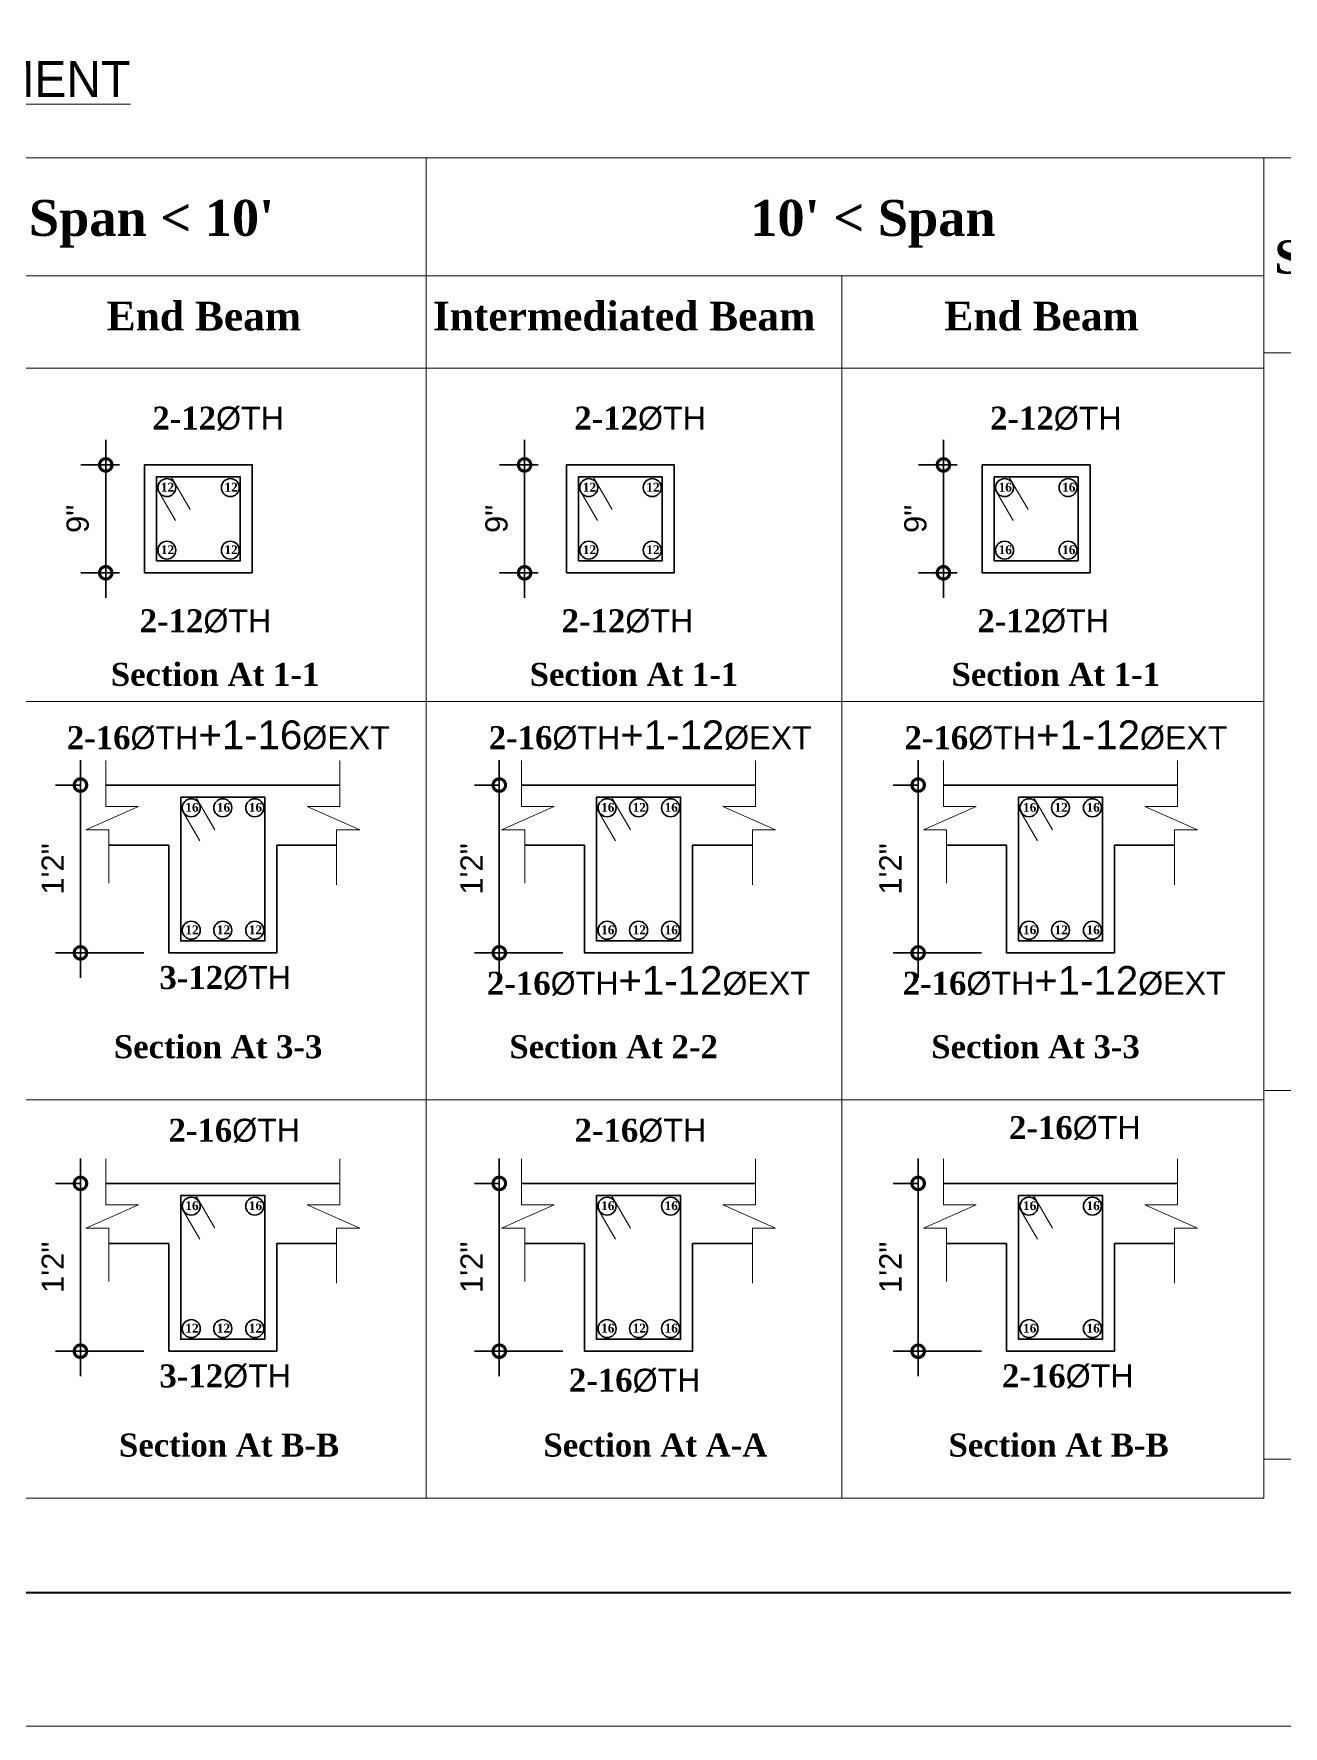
# Model space of a CAD drawing. Header units: inches. Extents: x 334224 to 340955, y 74691 to 79424.
# Drawn here: x 339378 to 339828, y 74691 to 75301 of the extents above; entities that cross this region are included whole.
import ezdxf

# ---------------------------------------------------------------- set-up
doc = ezdxf.new("R2010")
doc.units = ezdxf.units.IN
doc.header["$MEASUREMENT"] = 0
doc.layers.get('Defpoints').update_dxf_attribs({"lineweight": 0})
for name, color, linetype, lineweight in [('1WALL', 1, 'Continuous', 13), ('base line', 201, 'Continuous', 40), ('Column', 50, 'Continuous', 0), ('Wall', 20, 'Continuous', 35)]:
    doc.layers.add(name, color=color, linetype=linetype, lineweight=lineweight)
doc.styles.add('GTEXT', font='stylu.ttf')
doc.styles.add('PRABIN K.C.', font='times.ttf', dxfattribs={"height": 6})
doc.styles.add('sb', font='arial.ttf', dxfattribs={"height": 8})
doc.dimstyles.new("S-4'", dxfattribs={"dimscale": 96, "dimtxt": 9, "dimasz": 0.09375, "dimexe": 0.09375, "dimexo": 0.09375, "dimgap": 0.0625, "dimtad": 1, "dimdec": 0, "dimlfac": 0.5, "dimzin": 3, "dimdsep": 46, "dimlunit": 3, "dimtxsty": 'sb', "dimblk1": 'DOTSMALL', "dimblk2": 'DOTSMALL', "dimsah": 1, "dimcen": 0.09375, "dimdle": 0.09375, "dimadec": 0, "dimazin": 1, "dimtfac": 1, "dimtdec": 0, "dimtix": 1, "dimtmove": 0, "dimatfit": 3, "dimldrblk": 'DOTSMALL', "dimfxl": 0, "dimtolj": 1, "dimtzin": 1, "dimarcsym": 0})

# ---------------------------------------------------------------- blocks, each defined once
blk = doc.blocks.new('A$C742865B8')
at = {"layer": 'Column'}
for p, q in [((0, 469.07), (94.17, 469.07)), ((0, 469.07), (0, 398.84)), ((0, 398.84), (94.17, 398.84)), ((0, 398.84), (94.17, 398.84)), ((0, 398.84), (0, 265.9)), ((0, 265.9), (0, 132.95)), ((0, 132.95), (94.17, 132.95)), ((0, 132.95), (94.17, 132.95)), ((0, 132.95), (94.17, 132.95)), ((0, 132.95), (94.17, 132.95)), ((0, 132.95), (0, 0)), ((0, 0), (94.17, 0)), ((0, 0), (94.17, 0))]:
    blk.add_line(p, q, dxfattribs=at)
at = {"layer": 'Column', "insert": (3.88, 439.36), "char_height": 12, "width": 18, "attachment_point": 1, "style": 'PRABIN K.C.'}
blk.add_mtext('{\\fTimes New Roman|b1|i0|c0|p18;\\C4;S.N.}', dxfattribs=at)
blk = doc.blocks.new('_DOTSMALL')
at = {"color": 0, "linetype": 'ByBlock', "const_width": 0.5}
blk.add_lwpolyline([(-0.0625, 0, 1), (0.0625, 0, 1)], format="xyb", close=True, dxfattribs=at)
blk = doc.blocks.new('*D289')
at = {"layer": 'Defpoints', "color": 0, "ltscale": 5, "transparency": 16777216}
for p in [(68605.07, 17540.74), (68591.13, 17501.86), (68605.07, 17501.86)]:
    blk.add_point(p, dxfattribs=at)
at = {"layer": 'Wall', "color": 0, "lineweight": -2, "ltscale": 5, "transparency": 16777216}
for p, q in [((68591.13, 17549.74), (68591.13, 17492.86)), ((68596.07, 17540.74), (68582.13, 17540.74)), ((68596.07, 17501.86), (68582.13, 17501.86))]:
    blk.add_line(p, q, dxfattribs=at)
at = {"layer": 'Wall', "color": 0, "lineweight": -2, "ltscale": 5, "transparency": 16777216, "xscale": 9, "yscale": 9, "zscale": 9}
for p, rotation in [((68591.13, 17540.74), 90), ((68591.13, 17501.86), 270)]:
    blk.add_blockref('_DOTSMALL', p, dxfattribs=dict(at, rotation=rotation))
at = {"layer": 'Wall', "color": 0, "ltscale": 5, "transparency": 16777216, "insert": (68581.05, 17521.3), "char_height": 8, "attachment_point": 5, "rotation": 90, "style": 'sb'}
blk.add_mtext('\\A1;9"', dxfattribs=at)
blk = doc.blocks.new('*D290')
at = {"layer": 'Defpoints', "color": 0, "ltscale": 5, "transparency": 16777216}
for p in [(68454.12, 17540.74), (68440.18, 17501.86), (68454.12, 17501.86)]:
    blk.add_point(p, dxfattribs=at)
at = {"layer": 'Wall', "color": 0, "lineweight": -2, "ltscale": 5, "transparency": 16777216}
for p, q in [((68440.18, 17549.74), (68440.18, 17492.86)), ((68445.12, 17540.74), (68431.18, 17540.74)), ((68445.12, 17501.86), (68431.18, 17501.86))]:
    blk.add_line(p, q, dxfattribs=at)
at = {"layer": 'Wall', "color": 0, "lineweight": -2, "ltscale": 5, "transparency": 16777216, "xscale": 9, "yscale": 9, "zscale": 9}
for p, rotation in [((68440.18, 17540.74), 90), ((68440.18, 17501.86), 270)]:
    blk.add_blockref('_DOTSMALL', p, dxfattribs=dict(at, rotation=rotation))
at = {"layer": 'Wall', "color": 0, "ltscale": 5, "transparency": 16777216, "insert": (68430.09, 17521.3), "char_height": 8, "attachment_point": 5, "rotation": 90, "style": 'sb'}
blk.add_mtext('\\A1;9"', dxfattribs=at)
blk = doc.blocks.new('*D291')
at = {"layer": 'Defpoints', "color": 0, "ltscale": 5, "transparency": 16777216}
for p in [(68756.02, 17540.74), (68742.08, 17501.86), (68756.02, 17501.86)]:
    blk.add_point(p, dxfattribs=at)
at = {"layer": 'Wall', "color": 0, "lineweight": -2, "ltscale": 5, "transparency": 16777216}
for p, q in [((68742.08, 17549.74), (68742.08, 17492.86)), ((68747.02, 17540.74), (68733.08, 17540.74)), ((68747.02, 17501.86), (68733.08, 17501.86))]:
    blk.add_line(p, q, dxfattribs=at)
at = {"layer": 'Wall', "color": 0, "lineweight": -2, "ltscale": 5, "transparency": 16777216, "xscale": 9, "yscale": 9, "zscale": 9}
for p, rotation in [((68742.08, 17540.74), 90), ((68742.08, 17501.86), 270)]:
    blk.add_blockref('_DOTSMALL', p, dxfattribs=dict(at, rotation=rotation))
at = {"layer": 'Wall', "color": 0, "ltscale": 5, "transparency": 16777216, "insert": (68732, 17521.3), "char_height": 8, "attachment_point": 5, "rotation": 90, "style": 'sb'}
blk.add_mtext('\\A1;9"', dxfattribs=at)
blk = doc.blocks.new('hg')
at = {"layer": '1WALL', "linetype": 'Continuous', "ltscale": 2}
for p, q in [((19337.2, -9295.02), (19337.2, -9298.86)), ((19337.2, -9298.86), (19334.48, -9298.86)), ((19334.48, -9298.86), (19338.87, -9300.81)), ((19338.87, -9300.81), (19336.94, -9300.81)), ((19336.94, -9300.81), (19336.94, -9305.4))]:
    blk.add_line(p, q, dxfattribs=at)
blk = doc.blocks.new('rg')
at = {"layer": '1WALL', "linetype": 'Continuous', "ltscale": 2}
for p, q in [((19317.68, -9295.02), (19317.68, -9298.86)), ((19320.4, -9298.86), (19316.01, -9300.81)), ((19317.68, -9298.86), (19320.4, -9298.86)), ((19316.01, -9300.81), (19317.94, -9300.81)), ((19317.94, -9300.81), (19317.94, -9305.24))]:
    blk.add_line(p, q, dxfattribs=at)
blk = doc.blocks.new('*D293')
at = {"layer": 'Defpoints', "color": 0, "ltscale": 5, "transparency": 16777216}
for p in [(68440.21, 17425.34), (68431.07, 17364.86), (68462.92, 17364.86)]:
    blk.add_point(p, dxfattribs=at)
at = {"layer": 'Wall', "color": 0, "lineweight": -2, "ltscale": 5, "transparency": 16777216}
for p, q in [((68431.07, 17434.34), (68431.07, 17355.86)), ((68431.21, 17425.34), (68422.07, 17425.34)), ((68453.92, 17364.86), (68422.07, 17364.86))]:
    blk.add_line(p, q, dxfattribs=at)
at = {"layer": 'Wall', "color": 0, "lineweight": -2, "ltscale": 5, "transparency": 16777216, "xscale": 9, "yscale": 9, "zscale": 9}
for p, rotation in [((68431.07, 17425.34), 90), ((68431.07, 17364.86), 270)]:
    blk.add_blockref('_DOTSMALL', p, dxfattribs=dict(at, rotation=rotation))
at = {"layer": 'Wall', "color": 0, "ltscale": 5, "transparency": 16777216, "insert": (68421.07, 17395.1), "char_height": 8, "attachment_point": 5, "rotation": 90, "style": 'sb'}
blk.add_mtext('\\A1;1\'2"', dxfattribs=at)
blk = doc.blocks.new('*D294')
at = {"layer": 'Defpoints', "color": 0, "ltscale": 5, "transparency": 16777216}
for p in [(68591.16, 17425.34), (68582.02, 17364.86), (68613.87, 17364.86)]:
    blk.add_point(p, dxfattribs=at)
at = {"layer": 'Wall', "color": 0, "lineweight": -2, "ltscale": 5, "transparency": 16777216}
for p, q in [((68582.02, 17434.34), (68582.02, 17355.86)), ((68582.16, 17425.34), (68573.02, 17425.34)), ((68604.87, 17364.86), (68573.02, 17364.86))]:
    blk.add_line(p, q, dxfattribs=at)
at = {"layer": 'Wall', "color": 0, "lineweight": -2, "ltscale": 5, "transparency": 16777216, "xscale": 9, "yscale": 9, "zscale": 9}
for p, rotation in [((68582.02, 17425.34), 90), ((68582.02, 17364.86), 270)]:
    blk.add_blockref('_DOTSMALL', p, dxfattribs=dict(at, rotation=rotation))
at = {"layer": 'Wall', "color": 0, "ltscale": 5, "transparency": 16777216, "insert": (68572.02, 17395.1), "char_height": 8, "attachment_point": 5, "rotation": 90, "style": 'sb'}
blk.add_mtext('\\A1;1\'2"', dxfattribs=at)
blk = doc.blocks.new('*D295')
at = {"layer": 'Defpoints', "color": 0, "ltscale": 5, "transparency": 16777216}
for p in [(68742.11, 17425.34), (68732.97, 17364.86), (68764.82, 17364.86)]:
    blk.add_point(p, dxfattribs=at)
at = {"layer": 'Wall', "color": 0, "lineweight": -2, "ltscale": 5, "transparency": 16777216}
for p, q in [((68732.97, 17434.34), (68732.97, 17355.86)), ((68733.11, 17425.34), (68723.97, 17425.34)), ((68755.82, 17364.86), (68723.97, 17364.86))]:
    blk.add_line(p, q, dxfattribs=at)
at = {"layer": 'Wall', "color": 0, "lineweight": -2, "ltscale": 5, "transparency": 16777216, "xscale": 9, "yscale": 9, "zscale": 9}
for p, rotation in [((68732.97, 17425.34), 90), ((68732.97, 17364.86), 270)]:
    blk.add_blockref('_DOTSMALL', p, dxfattribs=dict(at, rotation=rotation))
at = {"layer": 'Wall', "color": 0, "ltscale": 5, "transparency": 16777216, "insert": (68722.97, 17395.1), "char_height": 8, "attachment_point": 5, "rotation": 90, "style": 'sb'}
blk.add_mtext('\\A1;1\'2"', dxfattribs=at)
blk = doc.blocks.new('*D297')
at = {"layer": 'Defpoints', "color": 0, "ltscale": 5, "transparency": 16777216}
for p in [(68440.21, 17281.76), (68431.07, 17221.28), (68462.92, 17221.28)]:
    blk.add_point(p, dxfattribs=at)
at = {"layer": 'Wall', "color": 0, "lineweight": -2, "ltscale": 5, "transparency": 16777216}
for p, q in [((68431.07, 17290.76), (68431.07, 17212.28)), ((68431.21, 17281.76), (68422.07, 17281.76)), ((68453.92, 17221.28), (68422.07, 17221.28))]:
    blk.add_line(p, q, dxfattribs=at)
at = {"layer": 'Wall', "color": 0, "lineweight": -2, "ltscale": 5, "transparency": 16777216, "xscale": 9, "yscale": 9, "zscale": 9}
for p, rotation in [((68431.07, 17281.76), 90), ((68431.07, 17221.28), 270)]:
    blk.add_blockref('_DOTSMALL', p, dxfattribs=dict(at, rotation=rotation))
at = {"layer": 'Wall', "color": 0, "ltscale": 5, "transparency": 16777216, "insert": (68421.07, 17251.52), "char_height": 8, "attachment_point": 5, "rotation": 90, "style": 'sb'}
blk.add_mtext('\\A1;1\'2"', dxfattribs=at)
blk = doc.blocks.new('*D298')
at = {"layer": 'Defpoints', "color": 0, "ltscale": 5, "transparency": 16777216}
for p in [(68591.16, 17281.76), (68582.02, 17221.28), (68613.87, 17221.28)]:
    blk.add_point(p, dxfattribs=at)
at = {"layer": 'Wall', "color": 0, "lineweight": -2, "ltscale": 5, "transparency": 16777216}
for p, q in [((68582.02, 17290.76), (68582.02, 17212.28)), ((68582.16, 17281.76), (68573.02, 17281.76)), ((68604.87, 17221.28), (68573.02, 17221.28))]:
    blk.add_line(p, q, dxfattribs=at)
at = {"layer": 'Wall', "color": 0, "lineweight": -2, "ltscale": 5, "transparency": 16777216, "xscale": 9, "yscale": 9, "zscale": 9}
for p, rotation in [((68582.02, 17281.76), 90), ((68582.02, 17221.28), 270)]:
    blk.add_blockref('_DOTSMALL', p, dxfattribs=dict(at, rotation=rotation))
at = {"layer": 'Wall', "color": 0, "ltscale": 5, "transparency": 16777216, "insert": (68572.02, 17251.52), "char_height": 8, "attachment_point": 5, "rotation": 90, "style": 'sb'}
blk.add_mtext('\\A1;1\'2"', dxfattribs=at)
blk = doc.blocks.new('*D299')
at = {"layer": 'Defpoints', "color": 0, "ltscale": 5, "transparency": 16777216}
for p in [(68742.11, 17281.76), (68732.97, 17221.28), (68764.82, 17221.28)]:
    blk.add_point(p, dxfattribs=at)
at = {"layer": 'Wall', "color": 0, "lineweight": -2, "ltscale": 5, "transparency": 16777216}
for p, q in [((68732.97, 17290.76), (68732.97, 17212.28)), ((68733.11, 17281.76), (68723.97, 17281.76)), ((68755.82, 17221.28), (68723.97, 17221.28))]:
    blk.add_line(p, q, dxfattribs=at)
at = {"layer": 'Wall', "color": 0, "lineweight": -2, "ltscale": 5, "transparency": 16777216, "xscale": 9, "yscale": 9, "zscale": 9}
for p, rotation in [((68732.97, 17281.76), 90), ((68732.97, 17221.28), 270)]:
    blk.add_blockref('_DOTSMALL', p, dxfattribs=dict(at, rotation=rotation))
at = {"layer": 'Wall', "color": 0, "ltscale": 5, "transparency": 16777216, "insert": (68722.97, 17251.52), "char_height": 8, "attachment_point": 5, "rotation": 90, "style": 'sb'}
blk.add_mtext('\\A1;1\'2"', dxfattribs=at)
blk = doc.blocks.new('A$C4A18779C')
at = {"layer": '1WALL', "linetype": 'Continuous', "ltscale": 2}
for p, q in [((314.01, 368.1), (320.87, 356.35)), ((466.06, 368.1), (472.92, 356.35)), ((615.92, 368.1), (622.77, 356.35)), ((308.65, 364.13), (315.51, 352.38)), ((460.71, 364.13), (467.56, 352.38)), ((610.56, 364.13), (617.41, 352.38)), ((322.81, 252.7), (329.67, 240.95)), ((472.66, 252.7), (479.52, 240.95)), ((624.71, 252.7), (631.57, 240.95)), ((317.45, 248.73), (324.31, 236.98)), ((467.3, 248.73), (474.16, 236.98)), ((619.36, 248.73), (626.21, 236.98)), ((317.45, 105.15), (324.31, 93.39)), ((322.81, 109.12), (329.67, 97.36)), ((467.3, 105.15), (474.16, 93.39)), ((472.66, 109.12), (479.52, 97.36)), ((619.36, 105.15), (626.21, 93.39)), ((624.71, 109.12), (631.57, 97.36))]:
    blk.add_line(p, q, dxfattribs=at)
at = {"layer": 'Column'}
for p, q in [((101.7, 483.1), (707.71, 483.1)), ((405.81, 287.17), (405.81, 483.1)), ((707.71, 483.1), (707.71, 440.58)), ((555.66, 287.17), (555.66, 440.58)), ((707.71, 287.17), (707.71, 440.58)), ((101.7, 407.26), (707.71, 407.26)), ((101.7, 407.26), (707.71, 407.26)), ((101.7, 407.26), (707.71, 407.26)), ((101.7, 287.17), (707.71, 287.17)), ((101.7, 287.17), (707.71, 287.17)), ((101.7, 287.17), (707.71, 287.17)), ((101.7, 287.17), (707.71, 287.17)), ((405.81, 143.58), (405.81, 287.17)), ((555.66, 143.58), (555.66, 287.17)), ((707.71, 143.58), (707.71, 287.17)), ((101.7, 143.58), (707.71, 143.58)), ((101.7, 143.58), (707.71, 143.58)), ((101.7, 143.58), (707.71, 143.58)), ((101.7, 143.58), (707.71, 143.58)), ((405.81, 0), (405.81, 143.58)), ((555.66, 0), (555.66, 143.58)), ((707.71, 0), (707.71, 143.58)), ((101.7, 0), (707.71, 0)), ((101.7, 0), (707.71, 0))]:
    blk.add_line(p, q, dxfattribs=at)
blk.add_lwpolyline([(101.7, 440.58), (707.71, 440.58)], dxfattribs=at)
at = {"layer": 'Wall', "ltscale": 5}
for p, q in [((290.42, 257.02), (374.72, 257.02)), ((440.27, 257.02), (524.57, 257.02)), ((592.32, 257.02), (676.63, 257.02)), ((291.53, 235.42), (313.13, 235.42)), ((352.01, 235.42), (373.61, 235.42)), ((441.38, 235.42), (462.98, 235.42)), ((501.86, 235.42), (523.46, 235.42)), ((593.44, 235.42), (615.04, 235.42)), ((653.92, 235.42), (675.52, 235.42)), ((290.42, 113.44), (374.72, 113.44)), ((440.27, 113.44), (524.57, 113.44)), ((592.32, 113.44), (676.63, 113.44)), ((291.53, 91.84), (313.13, 91.84)), ((352.01, 91.84), (373.61, 91.84)), ((441.38, 91.84), (462.98, 91.84)), ((501.86, 91.84), (523.46, 91.84)), ((593.44, 91.84), (615.04, 91.84)), ((653.92, 91.84), (675.52, 91.84))]:
    blk.add_line(p, q, dxfattribs=at)
for points in [[(304.33, 333.54), (343.21, 333.54), (343.21, 372.42), (304.33, 372.42)], [(456.39, 333.54), (495.27, 333.54), (495.27, 372.42), (456.39, 372.42)], [(606.24, 333.54), (645.12, 333.54), (645.12, 372.42), (606.24, 372.42)], [(308.65, 337.86), (338.89, 337.86), (338.89, 368.1), (308.65, 368.1)], [(460.71, 337.86), (490.95, 337.86), (490.95, 368.1), (460.71, 368.1)], [(610.56, 337.86), (640.8, 337.86), (640.8, 368.1), (610.56, 368.1)], [(317.45, 252.7), (347.69, 252.7), (347.69, 200.86), (317.45, 200.86)], [(467.3, 252.7), (497.54, 252.7), (497.54, 200.86), (467.3, 200.86)], [(619.36, 252.7), (649.6, 252.7), (649.6, 200.86), (619.36, 200.86)], [(317.45, 109.12), (347.69, 109.12), (347.69, 57.28), (317.45, 57.28)], [(467.3, 109.12), (497.54, 109.12), (497.54, 57.28), (467.3, 57.28)], [(619.36, 109.12), (649.6, 109.12), (649.6, 57.28), (619.36, 57.28)]]:
    blk.add_lwpolyline(points, close=True, dxfattribs=at)
for points in [[(352.01, 235.42), (352.01, 196.54), (313.13, 196.54), (313.13, 235.42)], [(501.86, 235.42), (501.86, 196.54), (462.98, 196.54), (462.98, 235.42)], [(653.92, 235.42), (653.92, 196.54), (615.04, 196.54), (615.04, 235.42)], [(352.01, 91.84), (352.01, 52.96), (313.13, 52.96), (313.13, 91.84)], [(501.86, 91.84), (501.86, 52.96), (462.98, 52.96), (462.98, 91.84)], [(653.92, 91.84), (653.92, 52.96), (615.04, 52.96), (615.04, 91.84)]]:
    blk.add_lwpolyline(points, dxfattribs=at)
for centre in [(312.41, 364.24), (335.29, 364.24), (464.47, 364.24), (487.35, 364.24), (614.32, 364.24), (637.2, 364.24), (312.41, 341.69), (335.29, 341.69), (464.47, 341.69), (487.35, 341.69), (614.32, 341.69), (637.2, 341.69), (321.21, 248.84), (332.57, 248.84), (344.09, 248.84), (471.06, 248.84), (482.42, 248.84), (493.94, 248.84), (623.12, 248.84), (634.48, 248.84), (646, 248.84), (321.21, 204.69), (332.57, 204.69), (344.09, 204.69), (471.06, 204.69), (482.42, 204.69), (493.94, 204.69), (623.12, 204.69), (634.48, 204.69), (646, 204.69), (321.21, 105.25), (344.09, 105.25), (471.06, 105.25), (493.94, 105.25), (623.12, 105.25), (646, 105.25), (321.21, 61.1), (332.57, 61.1), (344.09, 61.1), (471.06, 61.1), (482.42, 61.1), (493.94, 61.1), (623.12, 61.1), (646, 61.1)]:
    blk.add_circle(centre, 3.24, dxfattribs=at)
at = {"layer": 'Wall', "xscale": 4.32, "yscale": 4.32, "zscale": 4.32}
for name, p in [('rg', (-83161.97, 40420.36)), ('hg', (-83161.97, 40420.36)), ('rg', (-83012.12, 40420.36)), ('hg', (-83012.12, 40420.36)), ('rg', (-82860.06, 40420.36)), ('hg', (-82860.06, 40420.36)), ('rg', (-83161.97, 40276.77)), ('hg', (-83161.97, 40276.77)), ('rg', (-83012.12, 40276.77)), ('hg', (-83012.12, 40276.77)), ('rg', (-82860.06, 40276.77)), ('hg', (-82860.06, 40276.77))]:
    blk.add_blockref(name, p, dxfattribs=at)
at = {"layer": 'Column', "insert": (22.92, 517.98), "char_height": 12.96, "attachment_point": 1, "style": 'GTEXT'}
blk.add_mtext('{\\L\\C4;TABLE BEAM REINFORECEMENT}', dxfattribs=at)
at = {"layer": 'Column', "attachment_point": 1, "style": 'PRABIN K.C.'}
for s, insert, char_height, width in [("{\\fTimes New Roman|b1|i0|c0|p18;\\C4;Span < 10'}", (262.7, 467.94), 12.96, 130.3319), ("{\\fTimes New Roman|b1|i0|c0|p18;\\C4;10' < Span }", (522.69, 467.94), 12.96, 153.9128), ('{\\fTimes New Roman|b1|i0|c0|p18;\\C4;End Beam}', (290.73, 431.24), 10.368, 149.1362), ('{\\fTimes New Roman|b1|i0|c0|p18;\\C4;Intermediated Beam}', (408.25, 431.24), 10.368, 149.1362), ('{\\fTimes New Roman|b1|i0|c0|p18;\\C4;End Beam}', (592.64, 431.24), 10.368, 149.1362), ('{\\fTimes New Roman|b1|i0|c0|p18;\\C0;2-12\\fArial|b0|i0|c0|p34;%%CTH}', (307.19, 393.43), 8.2944, 57.5431), ('{\\fTimes New Roman|b1|i0|c0|p18;\\C0;2-12\\fArial|b0|i0|c0|p34;%%CTH}', (459.25, 393.43), 8.2944, 57.5431), ('{\\fTimes New Roman|b1|i0|c0|p18;\\C0;2-12\\fArial|b0|i0|c0|p34;%%CTH}', (609.1, 393.43), 8.2944, 57.5431), ('{\\fTimes New Roman|b1|i0|c0|p18;\\H1.05x;\\C4;12}', (310.27, 365.98), 3.0233, 5.1407), ('{\\fTimes New Roman|b1|i0|c0|p18;\\H1.05x;\\C4;12}', (333.15, 365.98), 3.0233, 5.1407), ('{\\fTimes New Roman|b1|i0|c0|p18;\\H1.05x;\\C4;12}', (462.33, 365.98), 3.0233, 5.1407), ('{\\fTimes New Roman|b1|i0|c0|p18;\\H1.05x;\\C4;12}', (485.21, 365.98), 3.0233, 5.1407), ('{\\fTimes New Roman|b1|i0|c0|p18;\\H1.05x;\\C4;16}', (612.18, 365.98), 3.0233, 5.1407), ('{\\fTimes New Roman|b1|i0|c0|p18;\\H1.05x;\\C4;16}', (635.06, 365.98), 3.0233, 5.1407), ('{\\fTimes New Roman|b1|i0|c0|p18;\\H1.05x;\\C4;12}', (310.27, 343.43), 3.0233, 5.1407), ('{\\fTimes New Roman|b1|i0|c0|p18;\\H1.05x;\\C4;12}', (333.15, 343.43), 3.0233, 5.1407), ('{\\fTimes New Roman|b1|i0|c0|p18;\\H1.05x;\\C4;12}', (462.33, 343.43), 3.0233, 5.1407), ('{\\fTimes New Roman|b1|i0|c0|p18;\\H1.05x;\\C4;12}', (485.21, 343.43), 3.0233, 5.1407), ('{\\fTimes New Roman|b1|i0|c0|p18;\\H1.05x;\\C4;16}', (612.18, 343.43), 3.0233, 5.1407), ('{\\fTimes New Roman|b1|i0|c0|p18;\\H1.05x;\\C4;16}', (635.06, 343.43), 3.0233, 5.1407), ('{\\fTimes New Roman|b1|i0|c0|p18;\\C0;2-12\\fArial|b0|i0|c0|p34;%%CTH}', (302.62, 320.38), 8.2944, 54.0792), ('{\\fTimes New Roman|b1|i0|c0|p18;\\C0;2-12\\fArial|b0|i0|c0|p34;%%CTH}', (454.67, 320.38), 8.2944, 54.0792), ('{\\fTimes New Roman|b1|i0|c0|p18;\\C0;2-12\\fArial|b0|i0|c0|p34;%%CTH}', (604.53, 320.38), 8.2944, 54.0792), ('{\\fTimes New Roman|b1|i0|c0|p18;\\C0;Section At 1-1}', (292.21, 301.08), 8.2944, 77.4415), ('{\\fTimes New Roman|b1|i0|c0|p18;\\C0;Section At 1-1}', (443.17, 301.08), 8.2944, 77.4415), ('{\\fTimes New Roman|b1|i0|c0|p18;\\C0;Section At 1-1}', (595.22, 301.08), 8.2944, 77.4415), ('{\\fTimes New Roman|b1|i0|c0|p18;\\C0;2-16\\fArial|b0|i0|c0|p34;%%CTH\\H1.25x;+1-16\\H0.8x;%%CEXT}', (276.36, 280.33), 8.2944, 119.3089), ('{\\fTimes New Roman|b1|i0|c0|p18;\\C0;2-16\\fArial|b0|i0|c0|p34;%%CTH\\H1.25x;+1-12\\H0.8x;%%CEXT}', (428.41, 280.33), 8.2944, 119.3089), ('{\\fTimes New Roman|b1|i0|c0|p18;\\C0;2-16\\fArial|b0|i0|c0|p34;%%CTH\\H1.25x;+1-12\\H0.8x;%%CEXT}', (578.26, 280.33), 8.2944, 119.3089), ('{\\fTimes New Roman|b1|i0|c0|p18;\\H1.05x;\\C4;16}', (319.07, 250.58), 3.0233, 5.1407), ('{\\fTimes New Roman|b1|i0|c0|p18;\\H1.05x;\\C4;16}', (330.43, 250.58), 3.0233, 5.1407), ('{\\fTimes New Roman|b1|i0|c0|p18;\\H1.05x;\\C4;16}', (341.95, 250.58), 3.0233, 5.1407), ('{\\fTimes New Roman|b1|i0|c0|p18;\\H1.05x;\\C4;16}', (468.92, 250.58), 3.0233, 5.1407), ('{\\fTimes New Roman|b1|i0|c0|p18;\\H1.05x;\\C4;12}', (480.28, 250.58), 3.0233, 5.1407), ('{\\fTimes New Roman|b1|i0|c0|p18;\\H1.05x;\\C4;16}', (491.8, 250.58), 3.0233, 5.1407), ('{\\fTimes New Roman|b1|i0|c0|p18;\\H1.05x;\\C4;16}', (620.98, 250.58), 3.0233, 5.1407), ('{\\fTimes New Roman|b1|i0|c0|p18;\\H1.05x;\\C4;12}', (632.33, 250.58), 3.0233, 5.1407), ('{\\fTimes New Roman|b1|i0|c0|p18;\\H1.05x;\\C4;16}', (643.86, 250.58), 3.0233, 5.1407), ('{\\fTimes New Roman|b1|i0|c0|p18;\\H1.05x;\\C4;12}', (319.07, 206.43), 3.0233, 5.1407), ('{\\fTimes New Roman|b1|i0|c0|p18;\\H1.05x;\\C4;12}', (330.43, 206.43), 3.0233, 5.1407), ('{\\fTimes New Roman|b1|i0|c0|p18;\\H1.05x;\\C4;12}', (341.95, 206.43), 3.0233, 5.1407), ('{\\fTimes New Roman|b1|i0|c0|p18;\\H1.05x;\\C4;16}', (468.92, 206.43), 3.0233, 5.1407), ('{\\fTimes New Roman|b1|i0|c0|p18;\\H1.05x;\\C4;12}', (480.28, 206.43), 3.0233, 5.1407), ('{\\fTimes New Roman|b1|i0|c0|p18;\\H1.05x;\\C4;16}', (491.8, 206.43), 3.0233, 5.1407), ('{\\fTimes New Roman|b1|i0|c0|p18;\\H1.05x;\\C4;16}', (620.98, 206.43), 3.0233, 5.1407), ('{\\fTimes New Roman|b1|i0|c0|p18;\\H1.05x;\\C4;12}', (632.33, 206.43), 3.0233, 5.1407), ('{\\fTimes New Roman|b1|i0|c0|p18;\\H1.05x;\\C4;16}', (643.86, 206.43), 3.0233, 5.1407), ('{\\fTimes New Roman|b1|i0|c0|p18;\\C0;3-12\\fArial|b0|i0|c0|p34;%%CTH}', (309.73, 191.8), 8.2944, 119.3089), ('{\\fTimes New Roman|b1|i0|c0|p18;\\C0;2-16\\fArial|b0|i0|c0|p34;%%CTH\\H1.25x;+1-12\\H0.8x;%%CEXT}', (427.76, 191.8), 8.2944, 119.3089), ('{\\fTimes New Roman|b1|i0|c0|p18;\\C0;2-16\\fArial|b0|i0|c0|p34;%%CTH\\H1.25x;+1-12\\H0.8x;%%CEXT}', (577.61, 191.8), 8.2944, 119.3089), ('{\\fTimes New Roman|b1|i0|c0|p18;\\C0;Section At 3-3}', (293.31, 166.87), 8.2944, 77.4415), ('{\\fTimes New Roman|b1|i0|c0|p18;\\C0;Section At 2-2}', (435.85, 166.87), 8.2944, 77.4415), ('{\\fTimes New Roman|b1|i0|c0|p18;\\C0;Section At 3-3}', (587.91, 166.87), 8.2944, 77.4415), ('{\\fTimes New Roman|b1|i0|c0|p18;\\C0;2-16\\fArial|b0|i0|c0|p34;%%CTH}', (313, 136.75), 8.2944, 66.4143), ('{\\fTimes New Roman|b1|i0|c0|p18;\\C0;2-16\\fArial|b0|i0|c0|p34;%%CTH}', (459.35, 136.75), 8.2944, 119.3089), ('{\\fTimes New Roman|b1|i0|c0|p18;\\C0;2-16\\fArial|b0|i0|c0|p34;%%CTH}', (615.91, 137.69), 8.2944, 119.3089), ('{\\fTimes New Roman|b1|i0|c0|p18;\\H1.05x;\\C4;16}', (319.07, 107), 3.0233, 5.1407), ('{\\fTimes New Roman|b1|i0|c0|p18;\\H1.05x;\\C4;16}', (341.95, 107), 3.0233, 5.1407), ('{\\fTimes New Roman|b1|i0|c0|p18;\\H1.05x;\\C4;16}', (468.92, 107), 3.0233, 5.1407), ('{\\fTimes New Roman|b1|i0|c0|p18;\\H1.05x;\\C4;16}', (491.8, 107), 3.0233, 5.1407), ('{\\fTimes New Roman|b1|i0|c0|p18;\\H1.05x;\\C4;16}', (620.98, 107), 3.0233, 5.1407), ('{\\fTimes New Roman|b1|i0|c0|p18;\\H1.05x;\\C4;16}', (643.86, 107), 3.0233, 5.1407), ('{\\fTimes New Roman|b1|i0|c0|p18;\\H1.05x;\\C4;12}', (319.07, 62.85), 3.0233, 5.1407), ('{\\fTimes New Roman|b1|i0|c0|p18;\\H1.05x;\\C4;12}', (330.43, 62.85), 3.0233, 5.1407), ('{\\fTimes New Roman|b1|i0|c0|p18;\\H1.05x;\\C4;12}', (341.95, 62.85), 3.0233, 5.1407), ('{\\fTimes New Roman|b1|i0|c0|p18;\\H1.05x;\\C4;16}', (468.92, 62.85), 3.0233, 5.1407), ('{\\fTimes New Roman|b1|i0|c0|p18;\\H1.05x;\\C4;12}', (480.28, 62.85), 3.0233, 5.1407), ('{\\fTimes New Roman|b1|i0|c0|p18;\\H1.05x;\\C4;16}', (491.8, 62.85), 3.0233, 5.1407), ('{\\fTimes New Roman|b1|i0|c0|p18;\\H1.05x;\\C4;16}', (620.98, 62.85), 3.0233, 5.1407), ('{\\fTimes New Roman|b1|i0|c0|p18;\\H1.05x;\\C4;16}', (643.86, 62.85), 3.0233, 5.1407), ('{\\fTimes New Roman|b1|i0|c0|p18;\\C0;3-12\\fArial|b0|i0|c0|p34;%%CTH}', (309.73, 48.22), 8.2944, 119.3089), ('{\\fTimes New Roman|b1|i0|c0|p18;\\C0;2-16\\fArial|b0|i0|c0|p34;%%CTH}', (457.3, 46.66), 8.2944, 68.9338), ('{\\fTimes New Roman|b1|i0|c0|p18;\\C0;2-16\\fArial|b0|i0|c0|p34;%%CTH}', (613.38, 48.22), 8.2944, 119.3089), ('{\\fTimes New Roman|b1|i0|c0|p18;\\C0;Section At B-B}', (295.16, 23.28), 8.2944, 92.7833), ('{\\fTimes New Roman|b1|i0|c0|p18;\\C0;Section At A-A}', (448.12, 23.28), 8.2944, 82.7499), ('{\\fTimes New Roman|b1|i0|c0|p18;\\C0;Section At B-B}', (594.12, 23.28), 8.2944, 90.942)]:
    blk.add_mtext(s, dxfattribs=dict(at, insert=insert, char_height=char_height, width=width))
at = {"layer": 'Wall', "ltscale": 5}
for base, p1, p2, text, picture, middle in [((290.39, 333.54), (304.33, 372.42), (304.33, 333.54), '9"', '*D290', (280.31, 352.98)), ((441.34, 333.54), (455.29, 372.42), (455.29, 333.54), '9"', '*D289', (431.26, 352.98)), ((592.29, 333.54), (606.24, 372.42), (606.24, 333.54), '9"', '*D291', (582.21, 352.98)), ((281.28, 196.54), (290.42, 257.02), (313.13, 196.54), '1\'2"', '*D293', (271.28, 226.78)), ((432.23, 196.54), (441.37, 257.02), (464.08, 196.54), '1\'2"', '*D294', (422.23, 226.78)), ((583.18, 196.54), (592.32, 257.02), (615.04, 196.54), '1\'2"', '*D295', (573.18, 226.78)), ((281.28, 52.96), (290.42, 113.44), (313.13, 52.96), '1\'2"', '*D297', (271.28, 83.2)), ((432.23, 52.96), (441.37, 113.44), (464.08, 52.96), '1\'2"', '*D298', (422.23, 83.2)), ((583.18, 52.96), (592.32, 113.44), (615.04, 52.96), '1\'2"', '*D299', (573.18, 83.2))]:
    dim = blk.add_linear_dim(base=base, p1=p1, p2=p2, angle=90, text=text, dimstyle="S-4'", dxfattribs=at)
    dim.commit()
    dim.dimension.update_dxf_attribs({"geometry": picture, "text_midpoint": middle, "insert": (-68149.79, -17168.32)})
blk = doc.blocks.new('Complete project')
at = {"layer": 'base line'}
blk.add_lwpolyline([(337924.5002, 76887.48119), (340907.2202, 76887.48119), (340907.2202, 74739.00119), (337924.5002, 74739.00119)], close=True, dxfattribs=at)
at = {"layer": 'Defpoints', "ltscale": 0.5}
blk.add_lwpolyline([(337780.5002, 74691.00119), (340955.2202, 74691.00119), (340955.2202, 76935.48119), (337780.5002, 76935.48119)], close=True, dxfattribs=at)
at = {"color": 1}
for name, p in [('A$C4A18779C', (339113.52611, 74773.18093)), ('A$C742865B8', (339821.23842, 74787.2183))]:
    blk.add_blockref(name, p, dxfattribs=at)

msp = doc.modelspace()

# ---------------------------------------------------------------- block references
at = {"layer": 'Wall', "linetype": 'ByBlock'}
msp.add_blockref('Complete project', (0, 0), dxfattribs=at)

doc.saveas('drawing.dxf')
